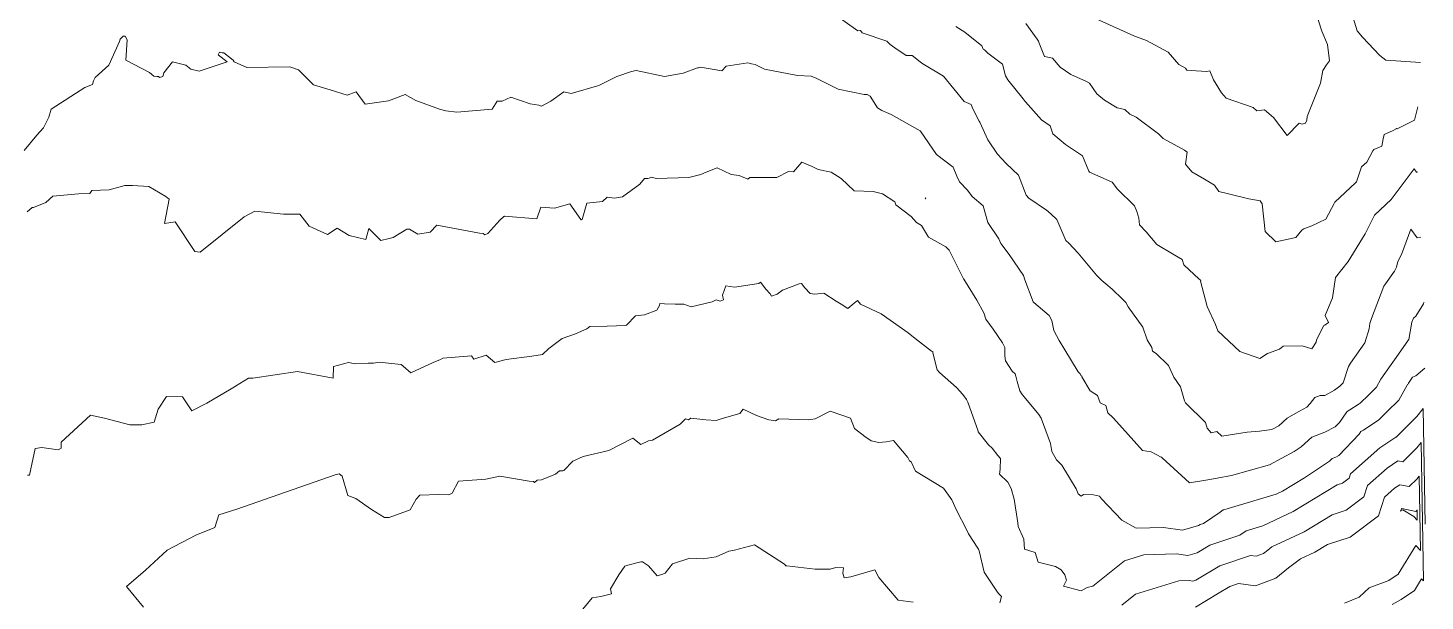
# Model space of a CAD drawing. Header units: inches. Extents: x 1412000 to 1412328, y 4931096 to 4931684.
# Drawn here: x 1412176 to 1412327.9, y 4931451 to 4931513.2 of the extents above; entities that cross this region are included whole.
import ezdxf

# ---------------------------------------------------------------- set-up
doc = ezdxf.new("R2010")
doc.units = ezdxf.units.IN
doc.header["$MEASUREMENT"] = 0

# ---------------------------------------------------------------- blocks, each defined once
blk = doc.blocks.new('CONTOURS')
at = {"color": 242, "lineweight": 0, "true_color": 0xcd2027}
for points in [[(1412315.97, 4931515.03), (1412316.66, 4931512.86), (1412317.26, 4931511.43), (1412317.48, 4931509.67), (1412317.15, 4931509.21), (1412316.75, 4931508.61), (1412316.48, 4931507.24), (1412315.05, 4931503.62), (1412315.02, 4931503.2), (1412314.88, 4931502.88), (1412314.52, 4931502.78), (1412314.19, 4931502.89), (1412312.89, 4931501.54), (1412311.38, 4931503.48), (1412310.4, 4931504.34), (1412309.58, 4931504.23), (1412309.16, 4931504.57), (1412306.25, 4931505.58), (1412305.74, 4931506.17), (1412304.87, 4931507.6), (1412304.45, 4931508.57), (1412304.13, 4931508.49), (1412302.98, 4931508.58), (1412301.97, 4931508.65), (1412301.81, 4931508.86), (1412301.11, 4931509.25), (1412299.93, 4931510.6), (1412297.58, 4931511.87), (1412296.22, 4931512.36), (1412291.3, 4931514.57)], [(1412319.87, 4931514.9), (1412320.47, 4931512.92), (1412321.08, 4931512.22), (1412322.95, 4931510.25), (1412323.6, 4931509.73), (1412327.35, 4931509.48)], [(1412327.08, 4931504.67), (1412326.73, 4931503.2), (1412324.84, 4931502.26), (1412324.76, 4931502.29), (1412324.73, 4931502.27), (1412324.33, 4931502.05), (1412323.41, 4931501.64), (1412323.3, 4931501.19), (1412323.17, 4931500.4), (1412322.3, 4931500.01), (1412322.17, 4931499.89), (1412321.54, 4931498.64), (1412320.97, 4931498.13), (1412320.41, 4931496.49), (1412320.3, 4931496.38), (1412318.07, 4931494.29), (1412317.97, 4931494.15), (1412317.08, 4931492.45), (1412315.55, 4931491.73), (1412314.67, 4931491.4), (1412314.46, 4931491.26), (1412313.81, 4931490.46), (1412311.65, 4931489.97), (1412310.48, 4931491.1), (1412310.15, 4931494.12), (1412309.94, 4931494.45), (1412308.71, 4931494.66), (1412306.5, 4931495.19), (1412305.45, 4931495.46), (1412304.96, 4931496.16), (1412303.88, 4931496.78), (1412302.52, 4931497.58), (1412301.83, 4931498.42), (1412302.02, 4931499.74), (1412301.72, 4931499.96), (1412299.41, 4931501.21), (1412298.87, 4931501.72), (1412296.47, 4931503.54), (1412295.77, 4931503.87), (1412295.24, 4931504.35), (1412294.41, 4931504.53), (1412293, 4931505.39), (1412292.19, 4931506.07), (1412291.38, 4931507.24), (1412291.05, 4931507.42), (1412289.35, 4931508.16), (1412288.19, 4931508.96), (1412287.38, 4931509.96), (1412286.49, 4931510.12), (1412285.93, 4931511.58), (1412285.84, 4931511.79), (1412285.69, 4931512), (1412284.47, 4931513.71)], [(1412327.04, 4931497.57), (1412326.94, 4931497.56), (1412326.67, 4931497.93), (1412324.18, 4931494.59), (1412324.18, 4931494.58), (1412322.38, 4931492.87), (1412321.35, 4931490.87), (1412321.35, 4931490.86), (1412321.34, 4931490.85), (1412319.52, 4931487.85), (1412318.13, 4931486.12), (1412317.79, 4931483.9), (1412316.99, 4931482), (1412317.35, 4931481.21), (1412316.98, 4931480.92), (1412316.85, 4931480.88), (1412316.08, 4931479.34), (1412316.01, 4931479.08), (1412315.57, 4931478.37), (1412314.51, 4931478.7), (1412312.44, 4931478.64), (1412312.04, 4931478.34), (1412310.73, 4931477.84), (1412309.9, 4931477.3), (1412307.72, 4931478.06), (1412305.34, 4931480.31), (1412305.08, 4931481), (1412304.17, 4931482.96), (1412303.47, 4931485.71), (1412303.5, 4931485.83), (1412303.42, 4931485.86), (1412303.31, 4931485.93), (1412301.65, 4931487.5), (1412301.46, 4931488.07), (1412300.42, 4931488.69), (1412298.69, 4931489.7), (1412297.53, 4931491.07), (1412296.82, 4931491.85), (1412296.76, 4931492.57), (1412296.52, 4931493.28), (1412296.29, 4931493.9), (1412294.44, 4931495.71), (1412293.86, 4931496.48), (1412291.39, 4931497.57), (1412291.33, 4931497.66), (1412290.63, 4931499.33), (1412288.78, 4931500.55), (1412287.41, 4931501.73), (1412287.1, 4931502.58), (1412286.18, 4931503.23), (1412284.42, 4931505.2), (1412284.4, 4931505.22), (1412284.18, 4931505.51), (1412282.52, 4931507.58), (1412282.25, 4931508.04), (1412281.94, 4931509.28), (1412280.35, 4931510.48), (1412279.96, 4931510.86), (1412279.84, 4931510.93), (1412279.69, 4931511.28), (1412277.83, 4931512.77), (1412276.84, 4931513.39)], [(1412327.41, 4931490.49), (1412327.01, 4931490.44), (1412326.32, 4931491.36), (1412325.3, 4931488.61), (1412324.9, 4931487.84), (1412324.75, 4931487.23), (1412324.53, 4931486.79), (1412323.37, 4931485.16), (1412322.05, 4931481.66), (1412321.86, 4931481.11), (1412321.78, 4931480.54), (1412321.3, 4931479.01), (1412319.76, 4931476.81), (1412319.55, 4931476.43), (1412318.97, 4931474.67), (1412318.59, 4931474.32), (1412318.01, 4931473.88), (1412316.96, 4931473.28), (1412316.47, 4931473.29), (1412315.89, 4931473.06), (1412315.39, 4931472.43), (1412315, 4931472.04), (1412313.83, 4931471.37), (1412312.87, 4931470.81), (1412311.97, 4931470), (1412311.19, 4931469.61), (1412309.87, 4931469.41), (1412308.54, 4931469.32), (1412305.79, 4931468.89), (1412305.24, 4931469.37), (1412304.6, 4931469.25), (1412304.17, 4931469.75), (1412303.98, 4931470.36), (1412301.82, 4931472.5), (1412301.74, 4931472.64), (1412301.72, 4931472.7), (1412301.27, 4931474.23), (1412300.54, 4931475.27), (1412299.97, 4931476.54), (1412298.62, 4931477.87), (1412298.22, 4931478.11), (1412298.18, 4931478.49), (1412297.66, 4931479.34), (1412297.19, 4931480.73), (1412295.58, 4931482.91), (1412295.35, 4931483.38), (1412294.97, 4931483.76), (1412293.85, 4931484.83), (1412293.15, 4931485.42), (1412292.74, 4931485.79), (1412292.14, 4931486.38), (1412290.15, 4931488.77), (1412289.13, 4931489.85), (1412288.8, 4931490.14), (1412287.85, 4931492.4), (1412287.72, 4931492.53), (1412286.85, 4931493.32), (1412286.73, 4931493.42), (1412284.79, 4931494.73), (1412284.52, 4931495.05), (1412283.66, 4931497.23), (1412282.34, 4931498.5), (1412281.4, 4931499.53), (1412280.33, 4931501.06), (1412279.46, 4931502.98), (1412279.38, 4931503.11), (1412278.7, 4931504.44), (1412278.51, 4931504.92), (1412277.78, 4931505.22), (1412275.53, 4931507.99), (1412273.28, 4931509.32), (1412272.99, 4931509.54), (1412272.11, 4931510.23), (1412271.46, 4931510.24), (1412270.23, 4931511.05), (1412269.73, 4931511.42), (1412269.36, 4931511.79), (1412266.68, 4931512.71), (1412266.49, 4931512.95), (1412266.22, 4931512.93), (1412263.2, 4931515.05)], [(1412327.77, 4931483.4), (1412327.72, 4931483.39), (1412327.68, 4931483.24), (1412326.85, 4931481.91), (1412326.61, 4931481.7), (1412326.44, 4931481.25), (1412326.09, 4931479.39), (1412326.07, 4931479.35), (1412324.74, 4931477.41), (1412324.19, 4931476.65), (1412323.07, 4931475.08), (1412322.59, 4931474.19), (1412321.71, 4931473.33), (1412320.82, 4931472.46), (1412320.6, 4931472.32), (1412319.7, 4931471.74), (1412319.4, 4931471.54), (1412319.3, 4931471.39), (1412318.56, 4931470.36), (1412318.09, 4931469.87), (1412316.96, 4931469.29), (1412315.56, 4931468.75), (1412314.39, 4931467.7), (1412313.64, 4931467.2), (1412310.95, 4931465.77), (1412306.83, 4931464.59), (1412305.27, 4931464.3), (1412304.25, 4931464.12), (1412302.26, 4931463.79), (1412299.29, 4931466.52), (1412299.25, 4931466.56), (1412299.23, 4931466.59), (1412299.19, 4931466.6), (1412298.1, 4931467.16), (1412297.16, 4931467.33), (1412294.99, 4931469.73), (1412293.96, 4931470.87), (1412293.39, 4931471.39), (1412293.16, 4931472.21), (1412292.56, 4931472.49), (1412292.27, 4931473.28), (1412291.45, 4931473.81), (1412290.55, 4931475.32), (1412290.55, 4931475.41), (1412290.44, 4931475.48), (1412290.4, 4931475.53), (1412290.36, 4931475.65), (1412290.16, 4931475.85), (1412288.7, 4931478.24), (1412288.08, 4931479.28), (1412287.5, 4931480.36), (1412287.28, 4931481.45), (1412287.02, 4931481.98), (1412285.33, 4931483.39), (1412285.29, 4931483.42), (1412285.27, 4931483.47), (1412284.37, 4931485.87), (1412284.2, 4931486.34), (1412282.67, 4931488.62), (1412281.76, 4931489.79), (1412281.53, 4931490.3), (1412280.34, 4931492.07), (1412280.33, 4931492.08), (1412280.33, 4931492.1), (1412279.83, 4931493.9), (1412278.64, 4931494.92), (1412278.13, 4931495.61), (1412277.26, 4931496.52), (1412276.96, 4931497.12), (1412276.57, 4931498.09), (1412274.76, 4931499.49), (1412273.02, 4931502.01), (1412272.99, 4931502.05), (1412272.97, 4931502.06), (1412269.82, 4931503.82), (1412268.82, 4931504.26), (1412268.35, 4931504.56), (1412267.53, 4931505.81), (1412267.22, 4931506.01), (1412266.91, 4931506.01), (1412264.05, 4931506.56), (1412261.75, 4931507.74), (1412261.13, 4931508), (1412259.64, 4931508.05), (1412256.05, 4931508.75), (1412255.06, 4931509.24), (1412254.64, 4931509.34), (1412254.23, 4931509.42), (1412251.9, 4931509.08), (1412251.43, 4931508.58), (1412249.11, 4931508.96), (1412248.9, 4931508.91), (1412248.76, 4931508.89), (1412247.2, 4931508.3), (1412245.2, 4931507.96), (1412242.1, 4931508.62), (1412241.59, 4931508.48), (1412240.02, 4931507.95), (1412238.04, 4931506.96), (1412235.03, 4931506.11), (1412234.23, 4931506.3), (1412232.84, 4931505.27), (1412231.81, 4931504.74), (1412231.52, 4931504.85), (1412230.59, 4931504.99), (1412228.47, 4931505.69), (1412227.55, 4931505.26), (1412226.98, 4931505.27), (1412226.45, 4931504.39), (1412222.62, 4931504.06), (1412221.43, 4931504.23), (1412220.73, 4931504.4), (1412218.17, 4931505.33), (1412217, 4931505.98), (1412215.18, 4931505.29), (1412212.65, 4931504.96), (1412211.67, 4931506.28), (1412210.71, 4931505.92), (1412208.85, 4931506.51), (1412207.05, 4931507.06), (1412205.4, 4931508.67), (1412204.45, 4931509), (1412199.8, 4931508.93), (1412198.41, 4931509.55), (1412198.3, 4931509.74), (1412197.28, 4931510.53), (1412197.12, 4931510.53), (1412196.81, 4931510.61), (1412196.68, 4931510.3), (1412197.63, 4931509.55), (1412194.62, 4931508.53), (1412193.7, 4931508.74), (1412193.15, 4931509.17), (1412191.7, 4931509.53), (1412190.77, 4931508.36), (1412190.64, 4931507.96), (1412190.29, 4931507.86), (1412190.2, 4931507.95), (1412189.99, 4931507.94), (1412189.67, 4931508), (1412189.2, 4931508.39), (1412186.63, 4931509.73), (1412186.76, 4931511.95), (1412186.57, 4931512.32), (1412186.34, 4931512.32), (1412186, 4931512.02), (1412185.95, 4931511.76), (1412184.79, 4931509.17), (1412183.31, 4931507.84), (1412183.12, 4931507.47), (1412183.01, 4931507.1), (1412182.17, 4931506.74), (1412178.52, 4931504.42), (1412178.25, 4931503.52), (1412177.69, 4931502.36), (1412176.95, 4931501.58), (1412175.57, 4931499.92)], [(1412327.83, 4931476.25), (1412326.87, 4931475.44), (1412326.51, 4931475.28), (1412326.07, 4931474.64), (1412325.99, 4931474.49), (1412325.96, 4931474.48), (1412325.93, 4931474.42), (1412325.03, 4931472.79), (1412323.76, 4931471.56), (1412322.83, 4931470.65), (1412321.16, 4931469.54), (1412320.89, 4931469.37), (1412320.69, 4931469.09), (1412318.48, 4931466.76), (1412318.17, 4931466.6), (1412317.78, 4931466.45), (1412317.46, 4931466.16), (1412314.76, 4931464.34), (1412312.37, 4931462.89), (1412311.68, 4931462.57), (1412306.46, 4931461.01), (1412305.98, 4931460.88), (1412305.91, 4931460.85), (1412305.6, 4931460.63), (1412303.77, 4931459.39), (1412303.4, 4931459.26), (1412303.24, 4931459.17), (1412301.51, 4931458.66), (1412299.43, 4931458.96), (1412296.45, 4931458.88), (1412294.9, 4931459.74), (1412292.68, 4931462.05), (1412292.49, 4931462.36), (1412291.81, 4931462.5), (1412290.74, 4931462.52), (1412290.48, 4931462.36), (1412290.14, 4931462.59), (1412289.92, 4931463.14), (1412288.39, 4931465.73), (1412287.79, 4931466.31), (1412287.29, 4931467.22), (1412287.15, 4931468.07), (1412286.12, 4931470.82), (1412285.89, 4931471.23), (1412284.64, 4931472.72), (1412284.05, 4931473.4), (1412283.8, 4931473.79), (1412283.53, 4931474.82), (1412283.38, 4931475.4), (1412283.3, 4931475.66), (1412282.98, 4931475.95), (1412282.24, 4931477.04), (1412282.17, 4931477.6), (1412282.18, 4931478.5), (1412281.92, 4931479.01), (1412280.9, 4931480.51), (1412280.11, 4931481.57), (1412279.89, 4931482.29), (1412279.13, 4931483.65), (1412277.73, 4931485.93), (1412277.7, 4931485.96), (1412277.7, 4931485.98), (1412277.59, 4931486.2), (1412276.12, 4931489.07), (1412275.76, 4931489.45), (1412273.88, 4931490.49), (1412273.12, 4931491.75), (1412272.58, 4931492.1), (1412272, 4931492.74), (1412270.34, 4931494.01), (1412270.22, 4931494.35), (1412268.9, 4931495.2), (1412267.87, 4931495.45), (1412265.81, 4931495.54), (1412264.39, 4931496.87), (1412263.3, 4931497.54), (1412261.9, 4931497.86), (1412261.25, 4931498.17), (1412260.13, 4931498.63), (1412259.22, 4931497.59), (1412258.65, 4931497.63), (1412257.4, 4931496.97), (1412254.47, 4931496.96), (1412254.23, 4931496.78), (1412253.3, 4931497.21), (1412252.45, 4931497.31), (1412250.93, 4931498.01), (1412249.71, 4931497.56), (1412249.15, 4931497.29), (1412247.83, 4931496.98), (1412244.32, 4931496.87), (1412243.74, 4931497.02), (1412243.53, 4931496.91), (1412243.39, 4931496.87), (1412243, 4931496.87), (1412242.5, 4931496.25), (1412240.64, 4931494.87), (1412239.74, 4931494.72), (1412238.94, 4931494.84), (1412238.46, 4931494.37), (1412236.74, 4931494.19), (1412236.22, 4931492.41), (1412236.18, 4931492.37), (1412236.14, 4931492.37), (1412236.1, 4931492.41), (1412234.91, 4931494.12), (1412233.24, 4931493.66), (1412231.74, 4931493.74), (1412231.32, 4931492.48), (1412227.79, 4931492.77), (1412227.75, 4931492.74), (1412227.73, 4931492.74), (1412227.28, 4931492.33), (1412225.97, 4931490.91), (1412225.65, 4931490.76), (1412225.47, 4931490.91), (1412225.06, 4931490.94), (1412220.44, 4931491.79), (1412219.71, 4931491.04), (1412218.38, 4931490.82), (1412217.48, 4931491.36), (1412217.17, 4931491.37), (1412215.7, 4931490.47), (1412215.25, 4931490.36), (1412214.37, 4931490.15), (1412213.03, 4931491.43), (1412212.71, 4931490.23), (1412210.91, 4931490.66), (1412209.61, 4931491.47), (1412208.57, 4931490.77), (1412206.55, 4931491.69), (1412205.54, 4931492.98), (1412203.76, 4931492.98), (1412200.67, 4931493.31), (1412199.5, 4931492.71), (1412194.7, 4931488.86), (1412194.13, 4931488.94), (1412191.99, 4931492.17), (1412190.82, 4931491.97), (1412191.34, 4931494.64), (1412190.99, 4931494.9), (1412189.14, 4931495.99), (1412187.35, 4931496.1), (1412186.52, 4931496.1), (1412184.82, 4931495.62), (1412182.93, 4931495.56), (1412182.71, 4931495.25), (1412181.47, 4931495.2), (1412178.7, 4931494.96), (1412177.93, 4931494.26), (1412176.6, 4931493.72), (1412176.45, 4931493.71), (1412175.89, 4931493.24)], [(1412327.86, 4931459.31), (1412327.64, 4931471.87), (1412326.98, 4931471), (1412324.72, 4931468.76), (1412324.67, 4931468.77), (1412322.96, 4931467.61), (1412319.77, 4931464.79), (1412319.62, 4931464.31), (1412318.89, 4931463.76), (1412318.31, 4931463.57), (1412313.54, 4931460.68), (1412310.23, 4931459.14), (1412308.42, 4931458.6), (1412307.73, 4931458.13), (1412304.48, 4931457.02), (1412303.09, 4931456.2), (1412302.06, 4931455.89), (1412300.83, 4931456.07), (1412297.28, 4931455.97), (1412295.19, 4931455.33), (1412291.75, 4931452.58), (1412291.14, 4931452.43), (1412290.49, 4931452.06), (1412288.55, 4931452.56), (1412288.9, 4931453.21), (1412288.7, 4931453.8), (1412288.31, 4931454.36), (1412287.7, 4931454.7), (1412285.82, 4931455.17), (1412285.49, 4931456.23), (1412284.32, 4931456.58), (1412284.26, 4931457.67), (1412283.64, 4931459.06), (1412283.58, 4931459.46), (1412283.19, 4931462.02), (1412282.88, 4931463.19), (1412282.5, 4931463.88), (1412281.62, 4931464.73), (1412281.69, 4931465.27), (1412281.7, 4931466.43), (1412281.41, 4931466.76), (1412280.79, 4931467.57), (1412280.42, 4931467.93), (1412279.29, 4931469.34), (1412279.27, 4931469.4), (1412278.17, 4931472.56), (1412278, 4931472.85), (1412277.6, 4931473.39), (1412276.93, 4931474.17), (1412275.09, 4931475.78), (1412274.83, 4931476.09), (1412274.37, 4931477.94), (1412274.35, 4931478.06), (1412274.2, 4931478.12), (1412272.24, 4931479.62), (1412272.09, 4931479.79), (1412271.67, 4931480.1), (1412268.74, 4931482.16), (1412266.49, 4931483.21), (1412266.15, 4931483.62), (1412265.81, 4931483.31), (1412265.13, 4931482.73), (1412264.4, 4931483.22), (1412263.86, 4931483.53), (1412262.51, 4931484.42), (1412261.54, 4931484.29), (1412261.01, 4931484.39), (1412260.46, 4931484.98), (1412260.07, 4931485.47), (1412259.84, 4931485.44), (1412258.02, 4931484.74), (1412257.43, 4931484.3), (1412256.83, 4931484.1), (1412256.68, 4931484.33), (1412256.2, 4931484.83), (1412255.62, 4931485.59), (1412255.43, 4931485.45), (1412252.79, 4931485.05), (1412251.87, 4931485.2), (1412251.5, 4931484.18), (1412251.61, 4931483.67), (1412251.24, 4931483.53), (1412250.8, 4931483.69), (1412250.37, 4931483.46), (1412248.1, 4931482.91), (1412247.29, 4931483.21), (1412246.35, 4931483.2), (1412245.2, 4931483.25), (1412244.68, 4931483.28), (1412244.63, 4931483.06), (1412244.37, 4931482.57), (1412243.02, 4931482.07), (1412242.03, 4931481.96), (1412241.05, 4931480.95), (1412240.97, 4931480.91), (1412238.96, 4931480.83), (1412237.07, 4931480.77), (1412236.91, 4931480.69), (1412236.73, 4931480.55), (1412235.51, 4931479.99), (1412234.08, 4931479.47), (1412232.61, 4931478.38), (1412231.94, 4931477.73), (1412230.78, 4931477.58), (1412227.97, 4931477.19), (1412226.74, 4931476.87), (1412225.81, 4931477.66), (1412224.46, 4931477.24), (1412224.21, 4931477.59), (1412221.1, 4931477.34), (1412220.83, 4931477.22), (1412220.03, 4931476.87), (1412217.6, 4931475.76), (1412216.77, 4931476.48), (1412216.56, 4931476.67), (1412216.21, 4931476.69), (1412214.18, 4931476.92), (1412213.54, 4931476.8), (1412212.99, 4931476.79), (1412211.57, 4931476.74), (1412210.84, 4931476.87), (1412209.19, 4931476.45), (1412209.18, 4931475.16), (1412205.28, 4931475.9), (1412200.44, 4931475.18), (1412199.96, 4931475.16), (1412198.07, 4931474.02), (1412195.45, 4931472.45), (1412193.79, 4931471.61), (1412192.81, 4931473.16), (1412191.06, 4931473.19), (1412190.14, 4931471.8), (1412189.71, 4931470.39), (1412188.37, 4931470.1), (1412187.05, 4931470.12), (1412184.32, 4931470.84), (1412182.8, 4931471.15), (1412179.59, 4931468.22), (1412179.61, 4931467.58), (1412179.27, 4931467.37), (1412177.5, 4931467.65), (1412176.76, 4931467.55), (1412176.73, 4931467.36), (1412176.57, 4931466.52), (1412176.16, 4931464.63), (1412175.93, 4931464.65)], [(1412273.56, 4931494.65), (1412273.6, 4931494.77), (1412273.52, 4931494.66), (1412273.56, 4931494.65)], [(1412324.27, 4931450.59), (1412325.27, 4931451.12), (1412326.7, 4931452.09), (1412327.49, 4931453.38), (1412327.69, 4931453.15), (1412327.43, 4931468.2), (1412326.98, 4931467.6), (1412325.43, 4931466.07), (1412324.89, 4931466.19), (1412323.75, 4931465.41), (1412321.61, 4931463.52), (1412321.21, 4931462.27), (1412319.3, 4931460.84), (1412317.78, 4931460.33), (1412314.71, 4931458.47), (1412311.22, 4931456.84), (1412310.77, 4931456.5), (1412310.29, 4931456.11), (1412309.52, 4931455.82), (1412308.87, 4931455.91), (1412305.56, 4931454.78), (1412302.94, 4931453.22), (1412302.62, 4931453.13), (1412302.23, 4931453.18), (1412301.11, 4931453.15), (1412296.38, 4931451.69), (1412294.89, 4931450.5)], [(1412281.64, 4931450.75), (1412281.81, 4931451.45), (1412281.53, 4931451.74), (1412281.37, 4931451.91), (1412279.94, 4931454.1), (1412279.39, 4931456.4), (1412279.31, 4931456.61), (1412279.26, 4931456.71), (1412278.24, 4931458.26), (1412278.06, 4931458.67), (1412276.94, 4931460.84), (1412276.44, 4931461.96), (1412275.52, 4931463.24), (1412272.48, 4931465.07), (1412272.01, 4931466.1), (1412271.81, 4931466.2), (1412271.65, 4931466.54), (1412270.08, 4931468.41), (1412269.29, 4931468.25), (1412268.5, 4931468.18), (1412267.65, 4931468.38), (1412266.96, 4931468.84), (1412265.85, 4931469.72), (1412265.41, 4931470.81), (1412263.18, 4931471.6), (1412261.56, 4931470.76), (1412260.84, 4931470.66), (1412257.61, 4931470.74), (1412257.26, 4931470.54), (1412256.52, 4931470.64), (1412255.18, 4931471.11), (1412253.73, 4931471.79), (1412253.36, 4931471.32), (1412251.44, 4931470.79), (1412250.79, 4931470.58), (1412249.67, 4931470.63), (1412248.04, 4931470.84), (1412247.81, 4931470.65), (1412247.48, 4931470.76), (1412246.89, 4931470.18), (1412243.89, 4931468.43), (1412243.46, 4931468.38), (1412242.61, 4931467.98), (1412241.75, 4931468.66), (1412239.12, 4931467.33), (1412236.36, 4931466.68), (1412235.24, 4931466.16), (1412234.25, 4931465.14), (1412234.12, 4931465.11), (1412233.76, 4931465.1), (1412233.35, 4931464.75), (1412231.81, 4931464.12), (1412231.35, 4931464.09), (1412231.06, 4931463.85), (1412230.93, 4931463.96), (1412230.49, 4931464), (1412227.28, 4931464.51), (1412225.78, 4931464.21), (1412222.81, 4931464), (1412222.11, 4931462.68), (1412221.75, 4931462.5), (1412220.65, 4931462.54), (1412218.58, 4931462.45), (1412218.19, 4931462.01), (1412217.53, 4931460.86), (1412215.25, 4931460.05), (1412214.76, 4931460.03), (1412213.32, 4931460.92), (1412211.64, 4931462.1), (1412210.76, 4931462.43), (1412210.14, 4931464.53), (1412209.82, 4931464.77), (1412209.38, 4931464.68), (1412206.28, 4931463.6), (1412198.71, 4931460.93), (1412196.73, 4931460.34), (1412196.31, 4931458.94), (1412194.25, 4931458.11), (1412191.12, 4931456.48), (1412188.76, 4931454.33), (1412186.71, 4931452.52), (1412188.55, 4931450.31)], [(1412319.09, 4931450.71), (1412320.7, 4931451.39), (1412321.79, 4931452.4), (1412323.94, 4931453.19), (1412324.95, 4931453.88), (1412326.86, 4931457), (1412327.36, 4931456.46), (1412327.22, 4931464.53), (1412326.97, 4931464.21), (1412326.15, 4931463.39), (1412325.11, 4931463.6), (1412324.53, 4931463.21), (1412323.45, 4931462.26), (1412322.81, 4931460.23), (1412319.72, 4931457.91), (1412317.26, 4931457.1), (1412315.88, 4931456.26), (1412314.31, 4931455.53), (1412313.03, 4931454.55), (1412311.64, 4931453.44), (1412309.44, 4931452.6), (1412307.58, 4931452.86), (1412306.64, 4931452.54), (1412305.3, 4931451.74), (1412302.9, 4931450.3)], [(1412272.21, 4931450.84), (1412270.59, 4931451.07), (1412268.5, 4931453.51), (1412268.06, 4931454.35), (1412265.44, 4931453.59), (1412264.72, 4931453.47), (1412264.58, 4931454), (1412264.65, 4931454.56), (1412263.8, 4931454.6), (1412263.21, 4931454.43), (1412261.57, 4931454.41), (1412258.47, 4931454.78), (1412258.36, 4931454.8), (1412258.25, 4931454.96), (1412254.96, 4931457.07), (1412252.79, 4931456.47), (1412252.17, 4931456.37), (1412250.82, 4931455.77), (1412249.39, 4931455.54), (1412247.93, 4931455.62), (1412246.04, 4931455), (1412245.25, 4931453.97), (1412245.02, 4931453.89), (1412244.39, 4931453.69), (1412243.45, 4931454.78), (1412242.78, 4931455.23), (1412242.7, 4931455.21), (1412242.62, 4931455.2), (1412241.07, 4931454.82), (1412240.89, 4931454.75), (1412240.21, 4931453.81), (1412239.32, 4931452.3), (1412239.43, 4931451.75), (1412238.27, 4931451.46), (1412237.31, 4931451.29), (1412236.31, 4931450.07)], [(1412325.21, 4931460.71), (1412325.43, 4931460.88), (1412326.66, 4931460.16), (1412327.02, 4931459.76), (1412327, 4931460.85), (1412326.97, 4931460.81), (1412326.86, 4931460.7), (1412325.33, 4931461.02), (1412325.32, 4931461.01), (1412325.3, 4931460.99), (1412325.21, 4931460.71)]]:
    blk.add_lwpolyline(points, dxfattribs=at)

msp = doc.modelspace()

# ---------------------------------------------------------------- block references
msp.add_blockref('CONTOURS', (0, 0))

doc.saveas('drawing.dxf')
